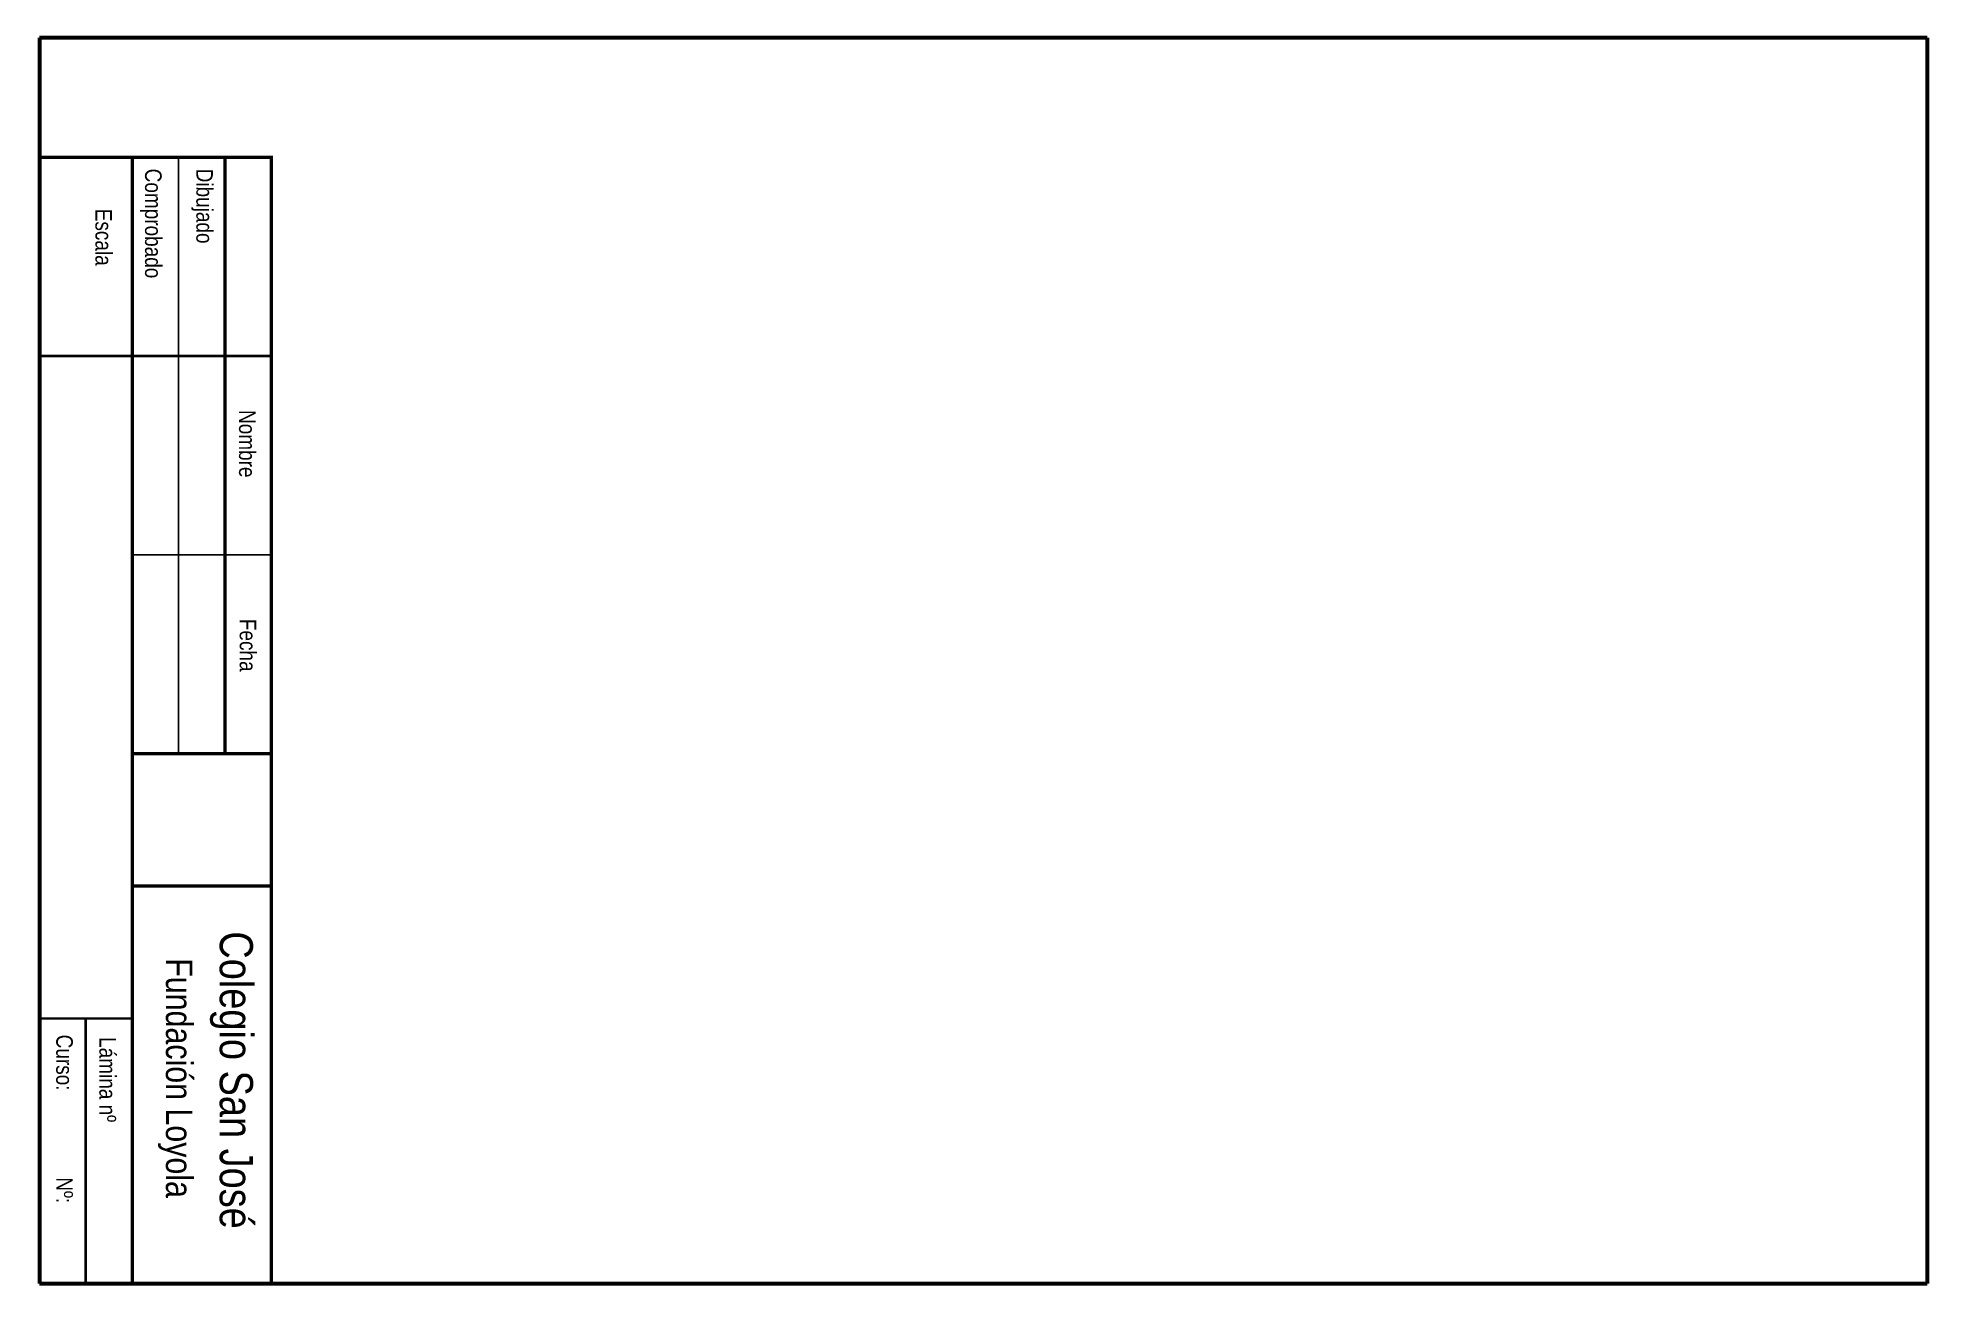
# Paper-space layout 'A4 horizontal' of a CAD drawing. Header units: millimetres. Extents: x 0 to 285, y 0 to 188.
import ezdxf

# ---------------------------------------------------------------- set-up
doc = ezdxf.new("R2010")
doc.units = ezdxf.units.MM
doc.styles.get("Standard").update_dxf_attribs({"font": ''})
doc.styles.get('Standard').set_extended_font_data('Arial Narrow')

psp = doc.layouts.new('A4 horizontal')

# ---------------------------------------------------------------- linework, layer by layer
at = {"lineweight": 60}
for p, q in [((0.19, 188.13), (0.19, 0.11)), ((284.98, 188.13), (0.19, 188.13)), ((284.98, 188.13), (284.98, 0.11)), ((0.19, 0.11), (284.98, 0.11))]:
    psp.add_line(p, q, dxfattribs=at)
for p, q in [((0.19, 170.11), (35.19, 170.11)), ((14.19, 170.11), (14.19, 0.11)), ((21.19, 170.11), (21.19, 80.11)), ((28.19, 170.11), (28.19, 80.11)), ((35.19, 170.11), (35.19, 0.11)), ((14.19, 110.11), (35.19, 110.11)), ((14.19, 80.11), (35.19, 80.11)), ((14.19, 60.11), (35.19, 60.11)), ((0.19, 40.11), (14.19, 40.11))]:
    psp.add_line(p, q)
at = {"lineweight": 40}
for p, q in [((0.19, 140.11), (35.19, 140.11)), ((7.19, 0.11), (7.19, 40.11))]:
    psp.add_line(p, q, dxfattribs=at)
for points, const_width in [([(0.19, 170.11), (35.19, 170.11), (35.19, 0.11)], 0.5), ([(28.19, 170.11), (28.19, 80.11)], 0.5), ([(14.19, 80.11), (35.19, 80.11)], 0.5), ([(14.19, 60.11), (35.19, 60.11)], 0.5), ([(0.19, 40.11), (14.19, 40.11)], 0.35)]:
    psp.add_lwpolyline(points, dxfattribs=dict(const_width=const_width))
at = {"lineweight": 40, "const_width": 0.5}
psp.add_lwpolyline([(14.19, 170.11), (14.19, 0.11)], dxfattribs=at)

# ---------------------------------------------------------------- texts
for s, height, p in [('Comprobado', 2.5, (16.12, 168.38)), ('Dibujado', 2.5, (23.86, 168.38)), ('Escala', 2.5, (8.63, 162.33)), ('Nombre', 2.5, (30.3, 131.95)), ('Fecha', 2.5, (30.4, 100.43)), ('Colegio San José', 5, (27.39, 53.27)), ('Fundación Loyola', 4, (19.27, 49.21)), ('Curso:', 2.5, (2.72, 37.68)), ('Lámina nº', 2.5, (9.23, 37.31)), ('Nº:', 2.5, (2.72, 16.15))]:
    psp.add_text(s, height=height, rotation=270).set_placement(p)

doc.saveas('drawing.dxf')
